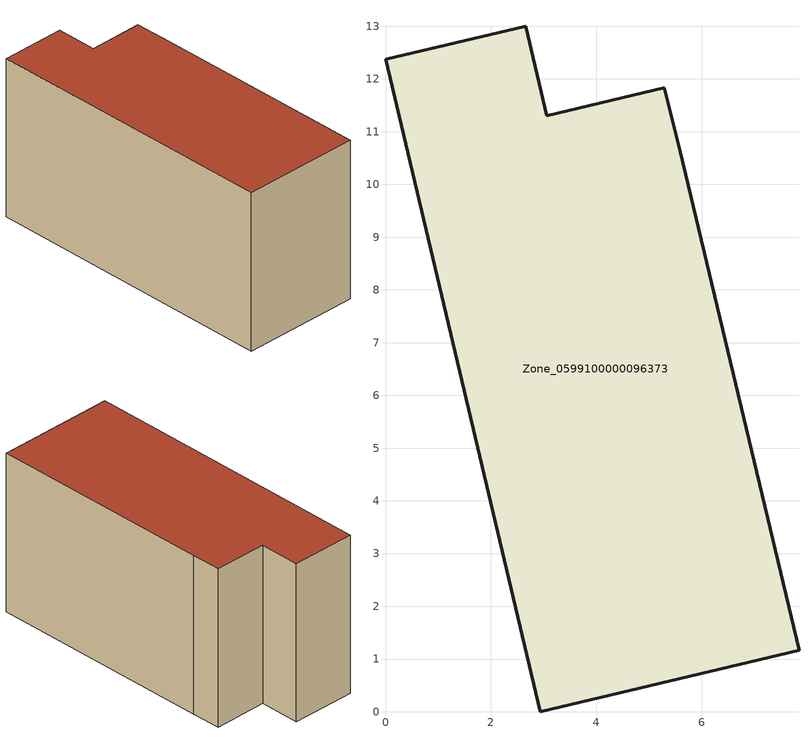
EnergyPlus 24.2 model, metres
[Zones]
Zone_0599100000096373
 floor ground (C_G): 2.93,0 0,12.37 2.66,13 3.06,11.3 5.28,11.83 5.59,10.62 7.84,1.17 z0
 wall outside (C_F): 0,12.37 2.93,0 7.84,1.17 5.59,10.62 5.28,11.83 3.06,11.3 2.66,13 0,12.37 z0:6.83
 roof outside (C_R): 5.59,10.62 5.28,11.83 3.06,11.3 2.66,13 0,12.37 2.93,0 7.84,1.17 z6.83
[BUILDING]
Pand.0599100000096373: North Axis=0; Terrain=City; Loads Convergence Tolerance Value=0.04; Temperature Convergence Tolerance Value=0.4; Solar Distribution=FullExterior; Maximum Number of Warmup Days=25; Minimum Number of Warmup Days=1
[Site:Location]
Rotterdam.The.Hague.AP_ZH_NLD Design_Conditions: Latitude=51.96; Longitude=4.45; Time Zone=1; Elevation=-4.5
[SITE:GROUNDTEMPERATURE:BUILDINGSURFACE]
18, 18, 18, 18, 18, 18, 18, 18, 18, 18, 18, 18
[MATERIAL] Thermal Absorptance=0.9; Solar Absorptance=0.7; Visible Absorptance=0.7
Name | Roughness | Thickness | Conductivity | Density | Specific Heat
G.TI.1975-1991 | MediumSmooth | 0.15 | 0.288461 | 540 | 1210
F.TI.1975-1991 | Rough | 0.3 | 0.230769 | 1920 | 840
R.TI.1975-1991 | MediumRough | 0.2 | 0.153846 | 1500 | 1000
[CONSTRUCTION]
C_G: G.TI.1975-1991
C_F: F.TI.1975-1991
C_R: R.TI.1975-1991
[ZONE]
Zone_0599100000096373: Type=1; Multiplier=1; Ceiling Height=Autocalculate; Volume=Autocalculate; Floor Area=autocalculate; Part of Total Floor Area=Yes
[ZONEINFILTRATION:DESIGNFLOWRATE]
Infil_Zone_0599100000096373: Zone or ZoneList or Space or SpaceList=Zone_0599100000096373; Schedule=AlwaysOn; Design Flow Rate Calculation Method=Flow/Area; Flow Rate per Floor Area=0.003; Constant Term Coefficient=1; Temperature Term Coefficient=0; Velocity Term Coefficient=0; Velocity Squared Term Coefficient=0
[HVACTEMPLATE:ZONE:IDEALLOADSAIRSYSTEM]
Zone_0599100000096373: Maximum Heating Supply Air Temperature=50; Minimum Cooling Supply Air Temperature=13; Maximum Heating Supply Air Humidity Ratio=0.0156; Minimum Cooling Supply Air Humidity Ratio=0.0077; Heating Limit=NoLimit; Cooling Limit=NoLimit; Dehumidification Control Type=ConstantSensibleHeatRatio; Cooling Sensible Heat Ratio=0.7; Dehumidification Setpoint=60; Humidification Control Type=None; Humidification Setpoint=30; Outdoor Air Method=None; Outdoor Air Flow Rate per Person=0.00944; Outdoor Air Flow Rate per Zone Floor Area=0; Outdoor Air Flow Rate per Zone=0; Demand Controlled Ventilation Type=None; Outdoor Air Economizer Type=NoEconomizer; Heat Recovery Type=None; Sensible Heat Recovery Effectiveness=0.7; Latent Heat Recovery Effectiveness=0.65
[ZONECONTROL:THERMOSTAT]
ThermostatControl_Zone_0599100000096373: Zone or ZoneList=Zone_0599100000096373; Control Type Schedule=DualSetpointControlType; Control 1=Thermostat_Zone_0599100000096373; Temperature Difference Between Cutout And Setpoint=0
[THERMOSTATSETPOINT:DUALSETPOINT]
Thermostat_Zone_0599100000096373: Heating Setpoint Temperature Schedule=HeatingSetpoint_Zone_0599100000096373; Cooling Setpoint Temperature Schedule=CoolingSetpoint_Zone_0599100000096373
[SCHEDULE:COMPACT]
HeatingSetpoint_Zone_0599100000096373: Through: 12/31, For: AllDays, Until: 24:00, 21
CoolingSetpoint_Zone_0599100000096373: Through: 12/31, For: AllDays, Until: 24:00, 24
DualSetpointControlType: Through: 12/31, For: AllDays, Until: 24:00, 4
AlwaysOn: Through: 12/31, For: AllDays, Until: 24:00, 1
